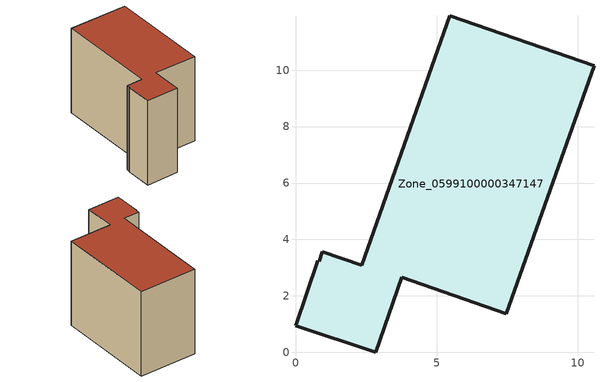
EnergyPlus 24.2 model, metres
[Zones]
Zone_0599100000347147
 floor ground (C_G): 0.85,3.23 0.95,3.57 2.34,3.09 5.46,11.93 10.57,10.15 7.46,1.37 3.77,2.66 2.84,0 0,0.95 0.8,3.24 z0
 wall outside (C_F): 0.8,3.24 0,0.95 2.84,0 3.77,2.66 7.46,1.37 10.57,10.15 5.46,11.93 2.34,3.09 0.95,3.57 0.85,3.23 0.8,3.24 z0:8.07
 roof outside (C_R): 0.95,3.57 0.85,3.23 0.8,3.24 0,0.95 2.84,0 3.77,2.66 7.46,1.37 10.57,10.15 5.46,11.93 2.34,3.09 z8.07
[BUILDING]
Pand.0599100000347147: North Axis=0; Terrain=City; Loads Convergence Tolerance Value=0.04; Temperature Convergence Tolerance Value=0.4; Solar Distribution=FullExterior; Maximum Number of Warmup Days=25; Minimum Number of Warmup Days=1
[Site:Location]
Rotterdam.The.Hague.AP_ZH_NLD Design_Conditions: Latitude=51.96; Longitude=4.45; Time Zone=1; Elevation=-4.5
[SITE:GROUNDTEMPERATURE:BUILDINGSURFACE]
18, 18, 18, 18, 18, 18, 18, 18, 18, 18, 18, 18
[MATERIAL] Thermal Absorptance=0.9; Solar Absorptance=0.7; Visible Absorptance=0.7
Name | Roughness | Thickness | Conductivity | Density | Specific Heat
G.TI.1992-2005 | MediumSmooth | 0.15 | 0.06 | 540 | 1210
F.TI.1992-2005 | Rough | 0.3 | 0.12 | 1920 | 840
R.TI.1992-2005 | MediumRough | 0.2 | 0.08 | 1500 | 1000
[CONSTRUCTION]
C_G: G.TI.1992-2005
C_F: F.TI.1992-2005
C_R: R.TI.1992-2005
[ZONE]
Zone_0599100000347147: Type=1; Multiplier=1; Ceiling Height=Autocalculate; Volume=Autocalculate; Floor Area=autocalculate; Part of Total Floor Area=Yes
[ZONEINFILTRATION:DESIGNFLOWRATE]
Infil_Zone_0599100000347147: Zone or ZoneList or Space or SpaceList=Zone_0599100000347147; Schedule=AlwaysOn; Design Flow Rate Calculation Method=Flow/Area; Flow Rate per Floor Area=0.0015; Constant Term Coefficient=1; Temperature Term Coefficient=0; Velocity Term Coefficient=0; Velocity Squared Term Coefficient=0
[HVACTEMPLATE:ZONE:IDEALLOADSAIRSYSTEM]
Zone_0599100000347147: Maximum Heating Supply Air Temperature=50; Minimum Cooling Supply Air Temperature=13; Maximum Heating Supply Air Humidity Ratio=0.0156; Minimum Cooling Supply Air Humidity Ratio=0.0077; Heating Limit=NoLimit; Cooling Limit=NoLimit; Dehumidification Control Type=ConstantSensibleHeatRatio; Cooling Sensible Heat Ratio=0.7; Dehumidification Setpoint=60; Humidification Control Type=None; Humidification Setpoint=30; Outdoor Air Method=None; Outdoor Air Flow Rate per Person=0.00944; Outdoor Air Flow Rate per Zone Floor Area=0; Outdoor Air Flow Rate per Zone=0; Demand Controlled Ventilation Type=None; Outdoor Air Economizer Type=NoEconomizer; Heat Recovery Type=None; Sensible Heat Recovery Effectiveness=0.7; Latent Heat Recovery Effectiveness=0.65
[ZONECONTROL:THERMOSTAT]
ThermostatControl_Zone_0599100000347147: Zone or ZoneList=Zone_0599100000347147; Control Type Schedule=DualSetpointControlType; Control 1=Thermostat_Zone_0599100000347147; Temperature Difference Between Cutout And Setpoint=0
[THERMOSTATSETPOINT:DUALSETPOINT]
Thermostat_Zone_0599100000347147: Heating Setpoint Temperature Schedule=HeatingSetpoint_Zone_0599100000347147; Cooling Setpoint Temperature Schedule=CoolingSetpoint_Zone_0599100000347147
[SCHEDULE:COMPACT]
HeatingSetpoint_Zone_0599100000347147: Through: 12/31, For: AllDays, Until: 24:00, 21
CoolingSetpoint_Zone_0599100000347147: Through: 12/31, For: AllDays, Until: 24:00, 24
DualSetpointControlType: Through: 12/31, For: AllDays, Until: 24:00, 4
AlwaysOn: Through: 12/31, For: AllDays, Until: 24:00, 1
